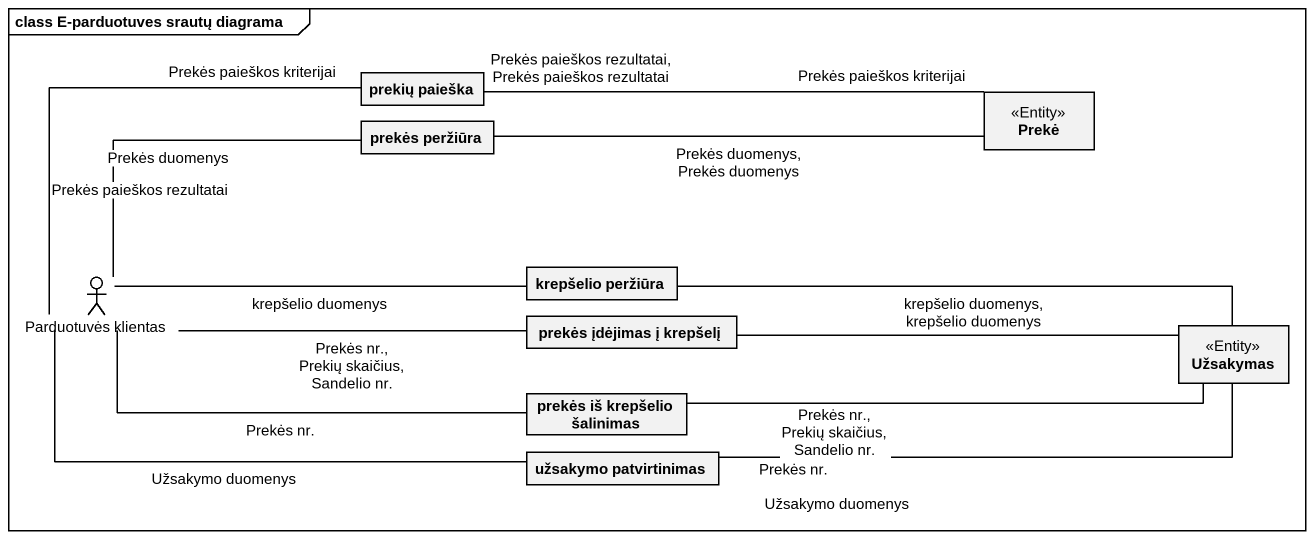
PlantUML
@startuml
mainframe class E-parduotuves srautų diagrama
allowmixing
hide circle
hide empty members
class "prekių paieška" as prekių_paieška
class Prekė <<Entity>>
class "prekės peržiūra" as prekės_peržiūra
actor "Parduotuvės klientas" as Parduotuvės_klientas
class "krepšelio peržiūra" as krepšelio_peržiūra
class "prekės įdėjimas į krepšelį" as prekės_įdėjimas_į_krepšelį
class Užsakymas <<Entity>>
class "prekės iš krepšelio šalinimas" as prekės_iš_krepšelio
class "užsakymo patvirtinimas" as užsakymo_patvirtinimas
prekių_paieška -right- Prekė : Prekės paieškos rezultatai, Prekės paieškos rezultatai\nPrekės paieškos kriterijai
prekės_peržiūra -right- Prekė : Prekės duomenys, Prekės duomenys
Parduotuvės_klientas -up- prekių_paieška : Prekės paieškos kriterijai\nPrekės paieškos rezultatai
Parduotuvės_klientas -right- prekės_peržiūra : Prekės duomenys
Parduotuvės_klientas -right- krepšelio_peržiūra : krepšelio duomenys
Parduotuvės_klientas -right- prekės_įdėjimas_į_krepšelį : Prekės nr., Prekių skaičius, Sandelio nr.
Parduotuvės_klientas -right- prekės_iš_krepšelio : Prekės nr.
Parduotuvės_klientas -right- užsakymo_patvirtinimas : Užsakymo duomenys
krepšelio_peržiūra -right- Užsakymas : krepšelio duomenys, krepšelio duomenys
prekės_įdėjimas_į_krepšelį -right- Užsakymas : Prekės nr., Prekių skaičius, Sandelio nr.
prekės_iš_krepšelio -right- Užsakymas : Prekės nr.
užsakymo_patvirtinimas -right- Užsakymas : Užsakymo duomenys
@enduml
